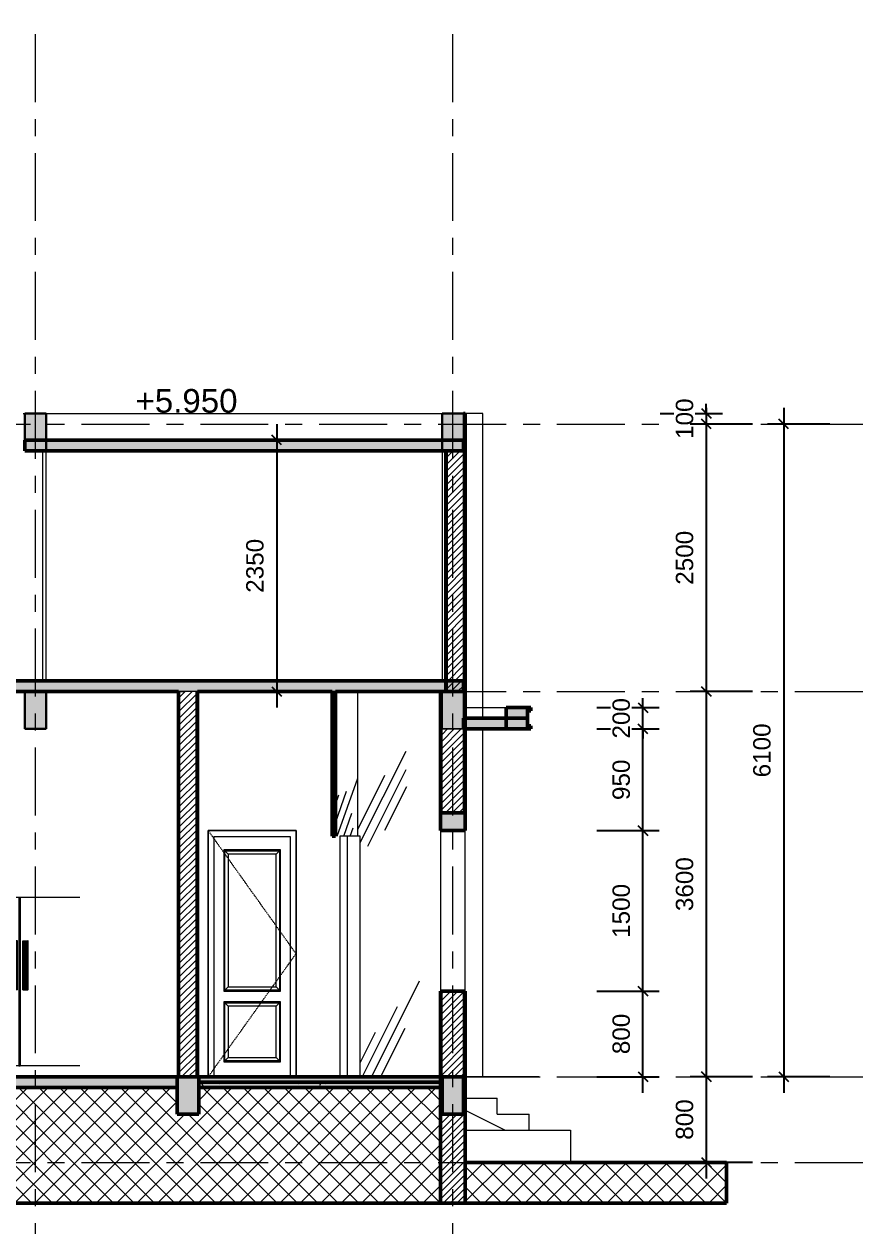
# Model space of a CAD drawing. Header units: millimetres. Extents: x 2164007 to 2324354, y -2513385 to -2308978.
# Drawn here: x 2267363 to 2275140, y -2502604 to -2491372 of the extents above; entities that cross this region are included whole.
import ezdxf

# ---------------------------------------------------------------- set-up
doc = ezdxf.new("R2010")
doc.units = ezdxf.units.MM
doc.linetypes.add('Dash 1_16_', pattern=[3.175, 1.5875, -1.5875])
doc.linetypes.add('Grid Line', pattern=[22.225, 12.7, -3.175, 3.175, -3.175])
for name, color, linetype, lineweight in [('A-ANNO-DIMS', 211, 'Continuous', 9), ('A-DETL-GENF', 8, 'Continuous', 9), ('A-DETL-WIDE', 214, 'Continuous', 50), ('A-DOOR', 8, 'Continuous', 13), ('A-FLOR', 8, 'Continuous', 13), ('A-FLOR-PATT', 8, 'Continuous', 13), ('A-GLAZ', 8, 'Continuous', 13), ('A-WALL', 113, 'Continuous', 20), ('A-WALL-PATT', 8, 'Continuous', 50), ('G-ANNO-DIMS', 111, 'Continuous', 9), ('G-IMPT', 8, 'Continuous', 9), ('Q-SPCQ', 91, 'Continuous', 9), ('S-BEAM', 8, 'Continuous', 9), ('S-COLS', 52, 'Continuous', 9), ('S-GRID', 8, 'Continuous', 9), ('S-STRS', 8, 'Continuous', 9)]:
    doc.layers.add(name, color=color, linetype=linetype, lineweight=lineweight)
doc.styles.add('Arial_1', font='arial.ttf', dxfattribs={"height": 162.282934})
doc.styles.add('Arial_3', font='arial.ttf', dxfattribs={"height": 177.035928})
doc.dimstyles.new('Dim_dai_ca_vu', dxfattribs={"dimscale": 304.8, "dimtxt": 165, "dimasz": 0.292969, "dimexe": 0.492126, "dimexo": 0.0625, "dimgap": 0.393701, "dimtad": 1, "dimdec": 0, "dimzin": 0, "dimdsep": 46, "dimtxsty": 'Arial_1', "dimblk1": 'OBLIQUE', "dimblk2": 'OBLIQUE', "dimsah": 1, "dimcen": 0.09, "dimdle": 0.492126, "dimadec": 0, "dimazin": 0, "dimtfac": 1, "dimtdec": 4, "dimtix": 1, "dimtmove": 0, "dimatfit": 3, "dimfxl": 0.984252, "dimfxlon": 1, "dimtvp": 1, "dimtfill": 1, "dimtolj": 1, "dimtzin": 0, "dimarcsym": 2})
pattern_1 = [(45, (2263822.95, -2498585), (-31.8198, 31.8198), [])]
pattern_2 = [(0, (2263822.95, -2498585), (365.76, 91.44), [30.175, -244.145, 30.175, -244.145, -1463.04]), (0, (2263822.95, -2498585), (365.76, 91.44), [-548.64, 30.175, -518.465, 30.175, -244.145, -640.08]), (0, (2263822.95, -2498585), (365.76, 91.44), [-1371.6, 30.175, -152.705, 30.175, -427.025]), (120, (2263960.11, -2498539.28), (-262.0694, 271.0375), [30.175, -244.145, 30.175, -1707.185]), (120, (2263960.11, -2498539.28), (-262.0694, 271.0375), [-304.495, -244.145, 30.175, -518.465, -914.4]), (120, (2263960.11, -2498539.28), (-262.0694, 271.0375), [-1097.28, 30.175, -244.145, 30.175, -609.905]), (120, (2263960.11, -2498539.28), (-262.0694, 271.0375), [-1401.775, -152.705, 30.175, -427.025]), (240, (2264005.83, -2498356.4), (-103.6906, -362.4775), [30.175, -244.145, 30.175, -1707.185]), (240, (2264005.83, -2498356.4), (-103.6906, -362.4775), [-304.495, -244.145, 30.175, -518.465, -914.4]), (240, (2264005.83, -2498356.4), (-103.6906, -362.4775), [-1097.28, 30.175, -244.145, 30.175, -609.905]), (240, (2264005.83, -2498356.4), (-103.6906, -362.4775), [-1401.775, -152.705, 30.175, -427.025])]

# ---------------------------------------------------------------- blocks, each defined once
blk = doc.blocks.new('Refrigerator06 - 11ZREF06_dwg-420222-MC B-B')
at = {"layer": 'G-IMPT'}
for p, q in [((7914, 1676), (7622, 1676)), ((7622, 1676), (7622, 102)), ((7914, 1676), (7914, 102)), ((7927, 1676), (7914, 1676)), ((7914, 1676), (7914, 102)), ((7927, 1676), (7927, 102)), ((7927, 1676), (7927, 102)), ((8486, 1676), (7927, 1676)), ((7851, 1270), (7856, 1270)), ((7851, 813), (7851, 1270)), ((7866, 1270), (7856, 1270)), ((7856, 813), (7856, 1270)), ((7879, 1270), (7866, 1270)), ((7866, 813), (7866, 1270)), ((7890, 1270), (7879, 1270)), ((7879, 813), (7879, 1270)), ((7902, 1270), (7890, 1270)), ((7890, 813), (7890, 1270)), ((7902, 813), (7902, 1270)), ((7953, 813), (7953, 1270)), ((7953, 1270), (7965, 1270)), ((7953, 813), (7953, 1270)), ((7965, 1270), (7976, 1270)), ((7965, 813), (7965, 1270)), ((7976, 1270), (7988, 1270)), ((7976, 813), (7976, 1270)), ((7988, 1270), (7998, 1270)), ((7988, 813), (7988, 1270)), ((8003, 1270), (7998, 1270)), ((7998, 813), (7998, 1270)), ((8003, 813), (8003, 1270)), ((8003, 813), (8003, 1270)), ((7851, 813), (7856, 813)), ((7866, 813), (7856, 813)), ((7879, 813), (7866, 813)), ((7890, 813), (7879, 813)), ((7902, 813), (7890, 813)), ((7953, 813), (7965, 813)), ((7965, 813), (7976, 813)), ((7976, 813), (7988, 813)), ((7988, 813), (7998, 813)), ((8003, 813), (7998, 813)), ((7914, 102), (7622, 102)), ((7622, 102), (7622, 0)), ((7622, 0), (7622, 102)), ((7914, 102), (7927, 102)), ((8486, 102), (7927, 102))]:
    blk.add_line(p, q, dxfattribs=at)
blk = doc.blocks.new('Refrigerator06 - Refrigerator06-420229-MC B-B')
blk.add_blockref('Refrigerator06 - 11ZREF06_dwg-420222-MC B-B', (0, 0))
blk = doc.blocks.new('Cua di  2 la 1400X2800 - D5-1132379-mc b-b')
at = {"layer": 'A-DOOR', "lineweight": 9}
for p, q in [((12776, 0), (12086, 0)), ((12086, 0), (12776, 0)), ((12696, 0), (12086, 0)), ((12086, 0), (12696, 0)), ((12776, 0), (12134, 0)), ((12696, 0), (12134, 0))]:
    blk.add_line(p, q, dxfattribs=at)
blk = doc.blocks.new('CUA WC 1 - DK-1067770-mc b-b')
at = {"layer": 'A-DOOR', "lineweight": 20}
for p, q in [((10914, 2250), (10914, 0)), ((10986, 2250), (10914, 2250)), ((10986, 0), (10986, 2250)), ((10914, 0), (10986, 0))]:
    blk.add_line(p, q, dxfattribs=at)
at = {"layer": 'A-DOOR', "lineweight": 9}
for p, q in [((11107, 2250), (10986, 2250)), ((11107, 0), (11107, 2250)), ((10986, 0), (11107, 0))]:
    blk.add_line(p, q, dxfattribs=at)
blk = doc.blocks.new('D820x2300 XINFA - DW-1066849-mc b-b')
at = {"layer": 'A-DOOR', "linetype": 'Dash 1_16_', "lineweight": 9}
for p, q in [((10506, 1150), (9686, 2300)), ((9686, 0), (10506, 1150))]:
    blk.add_line(p, q, dxfattribs=at)
at = {"layer": 'A-DOOR'}
for p, q in [((10506, 2300), (9686, 2300)), ((9686, 2300), (9686, 0)), ((10506, 0), (10506, 2300)), ((9741, 0), (9741, 2245)), ((9741, 2245), (10451, 2245)), ((10451, 2245), (10451, 0)), ((10361, 2120), (9831, 2120)), ((9831, 2120), (9831, 800)), ((9841, 810), (9841, 2110)), ((9841, 2110), (10351, 2110)), ((9871, 2080), (9841, 2110)), ((9871, 2080), (9871, 840)), ((10321, 2080), (9871, 2080)), ((10321, 2080), (10351, 2110)), ((10321, 840), (10321, 2080)), ((10351, 2110), (10351, 810)), ((10361, 800), (10361, 2120)), ((9831, 800), (10361, 800)), ((9871, 840), (9841, 810)), ((10351, 810), (9841, 810)), ((9871, 840), (10321, 840)), ((10351, 810), (10321, 840)), ((10361, 700), (9831, 700)), ((9831, 700), (9831, 140)), ((9841, 150), (9841, 690)), ((9841, 690), (10351, 690)), ((9871, 660), (9841, 690)), ((10321, 660), (10351, 690)), ((10351, 690), (10351, 150)), ((10361, 140), (10361, 700)), ((9871, 660), (9871, 180)), ((10321, 660), (9871, 660)), ((10321, 180), (10321, 660)), ((9831, 140), (10361, 140)), ((9871, 180), (9841, 150)), ((10351, 150), (9841, 150)), ((9871, 180), (10321, 180)), ((10351, 150), (10321, 180)), ((9686, 0), (9741, 0)), ((10506, 0), (10451, 0))]:
    blk.add_line(p, q, dxfattribs=at)
blk = doc.blocks.new('Floors 3 - Floors 3-1078498-mc b-b')
at = {"layer": 'A-FLOR-PATT', "lineweight": 13}
blk.add_hatch(color=256, dxfattribs=at).paths.add_polyline_path([(12471, 3250), (12671, 3250), (12671, 3450), (12471, 3450)], flags=0)
at = {"layer": 'A-FLOR'}
blk.add_line((12086, 3450), (12471, 3450), dxfattribs=at)
at = {"layer": 'A-FLOR', "lineweight": 50}
for p, q in [((12671, 3450), (12471, 3450)), ((12471, 3450), (12471, 3250)), ((12671, 3250), (12671, 3450)), ((12471, 3250), (12671, 3250))]:
    blk.add_line(p, q, dxfattribs=at)
blk = doc.blocks.new('cua so 1000x1200x60 - S1-1125980-mc b-b')
at = {"layer": 'A-GLAZ'}
for p, q in [((11856, 2300), (11856, 800)), ((12086, 800), (12086, 2300)), ((11856, 800), (12086, 800))]:
    blk.add_line(p, q, dxfattribs=at)
blk = doc.blocks.new('Floors 6 - Floors 3-1090177-mc b-b')
at = {"layer": 'A-FLOR-PATT', "lineweight": 13}
h = blk.add_hatch(color=256, dxfattribs=at)
h.paths.add_polyline_path([(12671, 3250), (12701, 3250), (12701, 3280), (12671, 3280)], flags=0)
h.paths.add_polyline_path([(12671, 3420), (12701, 3420), (12701, 3450), (12671, 3450)], flags=0)
at = {"layer": 'A-FLOR', "lineweight": 50}
for p, q in [((12701, 3450), (12671, 3450)), ((12671, 3450), (12671, 3420)), ((12671, 3420), (12701, 3420)), ((12701, 3420), (12701, 3450)), ((12701, 3280), (12671, 3280)), ((12671, 3280), (12671, 3250)), ((12701, 3250), (12701, 3280)), ((12671, 3250), (12701, 3250))]:
    blk.add_line(p, q, dxfattribs=at)
blk = doc.blocks.new('_Oblique')
at = {"color": 0, "linetype": 'ByBlock', "lineweight": -2}
blk.add_line((-0.5, -0.5), (0.5, 0.5), dxfattribs=at)
blk = doc.blocks.new('*D673')
at = {"layer": 'A-ANNO-DIMS', "color": 0, "lineweight": -2}
for p, q in [((2273149, -2501360), (2273149, -2500260)), ((2272718, -2500410), (2273299, -2500410)), ((2272718, -2501210), (2273299, -2501210))]:
    blk.add_line(p, q, dxfattribs=at)
at = {"layer": 'Defpoints', "color": 0}
for p in [(2272699, -2500410), (2273149, -2500410), (2272699, -2501210)]:
    blk.add_point(p, dxfattribs=at)
at = {"layer": 'A-ANNO-DIMS', "color": 0, "lineweight": -2, "xscale": 89.296875, "yscale": 89.296875, "zscale": 89.296875}
for p, rotation in [((2273149, -2500410), 90), ((2273149, -2501210), 270)]:
    blk.add_blockref('_Oblique', p, dxfattribs=dict(at, rotation=rotation))
at = {"layer": 'A-ANNO-DIMS', "color": 0, "insert": (2272946, -2500810), "char_height": 162.3, "attachment_point": 5, "rotation": 90, "style": 'Arial_1', "bg_fill": 3, "box_fill_scale": 1.1, "bg_fill_color": 256, "bg_fill_true_color": 13158600, "bg_fill_transparency": 13405516}
blk.add_mtext('\\A1;800', dxfattribs=at)
blk = doc.blocks.new('*D674')
at = {"layer": 'A-ANNO-DIMS', "color": 0, "lineweight": -2}
for p, q in [((2273149, -2500560), (2273149, -2498760)), ((2272718, -2498910), (2273299, -2498910)), ((2272718, -2500410), (2273299, -2500410))]:
    blk.add_line(p, q, dxfattribs=at)
at = {"layer": 'Defpoints', "color": 0}
for p in [(2272699, -2498910), (2273149, -2498910), (2272699, -2500410)]:
    blk.add_point(p, dxfattribs=at)
at = {"layer": 'A-ANNO-DIMS', "color": 0, "lineweight": -2, "xscale": 89.296875, "yscale": 89.296875, "zscale": 89.296875}
for p, rotation in [((2273149, -2498910), 90), ((2273149, -2500410), 270)]:
    blk.add_blockref('_Oblique', p, dxfattribs=dict(at, rotation=rotation))
at = {"layer": 'A-ANNO-DIMS', "color": 0, "insert": (2272946, -2499660), "char_height": 162.3, "attachment_point": 5, "rotation": 90, "style": 'Arial_1', "bg_fill": 3, "box_fill_scale": 1.1, "bg_fill_color": 256, "bg_fill_true_color": 13158600, "bg_fill_transparency": 13405516}
blk.add_mtext('\\A1;1500', dxfattribs=at)
blk = doc.blocks.new('*D675')
at = {"layer": 'A-ANNO-DIMS', "color": 0, "lineweight": -2}
for p, q in [((2273149, -2499060), (2273149, -2497810)), ((2272718, -2497960), (2273299, -2497960)), ((2272718, -2498910), (2273299, -2498910))]:
    blk.add_line(p, q, dxfattribs=at)
at = {"layer": 'Defpoints', "color": 0}
for p in [(2272699, -2497960), (2273149, -2497960), (2272699, -2498910)]:
    blk.add_point(p, dxfattribs=at)
at = {"layer": 'A-ANNO-DIMS', "color": 0, "lineweight": -2, "xscale": 89.296875, "yscale": 89.296875, "zscale": 89.296875}
for p, rotation in [((2273149, -2497960), 90), ((2273149, -2498910), 270)]:
    blk.add_blockref('_Oblique', p, dxfattribs=dict(at, rotation=rotation))
at = {"layer": 'A-ANNO-DIMS', "color": 0, "insert": (2272946, -2498435), "char_height": 162.3, "attachment_point": 5, "rotation": 90, "style": 'Arial_1', "bg_fill": 3, "box_fill_scale": 1.1, "bg_fill_color": 256, "bg_fill_true_color": 13158600, "bg_fill_transparency": 11232000}
blk.add_mtext('\\A1;950', dxfattribs=at)
blk = doc.blocks.new('*D676')
at = {"layer": 'A-ANNO-DIMS', "color": 0, "lineweight": -2}
for p, q in [((2273149, -2497760), (2273149, -2497671)), ((2272718, -2497760), (2273299, -2497760)), ((2273149, -2497960), (2273149, -2497760)), ((2272718, -2497960), (2273299, -2497960)), ((2273149, -2497960), (2273149, -2498049))]:
    blk.add_line(p, q, dxfattribs=at)
at = {"layer": 'Defpoints', "color": 0}
for p in [(2272699, -2497760), (2273149, -2497760), (2272699, -2497960)]:
    blk.add_point(p, dxfattribs=at)
at = {"layer": 'A-ANNO-DIMS', "color": 0, "lineweight": -2, "xscale": 89.296875, "yscale": 89.296875, "zscale": 89.296875}
for p, rotation in [((2273149, -2497760), 270), ((2273149, -2497960), 90)]:
    blk.add_blockref('_Oblique', p, dxfattribs=dict(at, rotation=rotation))
at = {"layer": 'A-ANNO-DIMS', "color": 0, "insert": (2272946, -2497860), "char_height": 162.3, "attachment_point": 5, "rotation": 90, "style": 'Arial_1', "bg_fill": 3, "box_fill_scale": 1.1, "bg_fill_color": 256, "bg_fill_true_color": 13158600, "bg_fill_transparency": 13405516}
blk.add_mtext('\\A1;200', dxfattribs=at)
blk = doc.blocks.new('*D677')
at = {"layer": 'A-ANNO-DIMS', "color": 0, "lineweight": -2}
for p, q in [((2273741, -2495010), (2273741, -2494921)), ((2273310, -2495010), (2273891, -2495010)), ((2273741, -2495010), (2273741, -2495110)), ((2274172, -2495110), (2273591, -2495110)), ((2273741, -2495110), (2273741, -2495199))]:
    blk.add_line(p, q, dxfattribs=at)
at = {"layer": 'Defpoints', "color": 0}
for p in [(2273291, -2495010), (2273741, -2495110), (2274191, -2495110)]:
    blk.add_point(p, dxfattribs=at)
at = {"layer": 'A-ANNO-DIMS', "color": 0, "lineweight": -2, "xscale": 89.296875, "yscale": 89.296875, "zscale": 89.296875}
for p, rotation in [((2273741, -2495010), 270), ((2273741, -2495110), 90)]:
    blk.add_blockref('_Oblique', p, dxfattribs=dict(at, rotation=rotation))
at = {"layer": 'A-ANNO-DIMS', "color": 0, "insert": (2273538, -2495060), "char_height": 162.3, "attachment_point": 5, "rotation": 90, "style": 'Arial_1', "bg_fill": 3, "box_fill_scale": 1.1, "bg_fill_color": 256, "bg_fill_true_color": 13158600, "bg_fill_transparency": 13406548}
blk.add_mtext('\\A1;100', dxfattribs=at)
blk = doc.blocks.new('*D678')
at = {"layer": 'A-ANNO-DIMS', "color": 0, "lineweight": -2}
for p, q in [((2273741, -2494960), (2273741, -2497760)), ((2274172, -2495110), (2273591, -2495110)), ((2274172, -2497610), (2273591, -2497610))]:
    blk.add_line(p, q, dxfattribs=at)
at = {"layer": 'Defpoints', "color": 0}
for p in [(2274191, -2495110), (2273741, -2497610), (2274191, -2497610)]:
    blk.add_point(p, dxfattribs=at)
at = {"layer": 'A-ANNO-DIMS', "color": 0, "lineweight": -2, "xscale": 89.296875, "yscale": 89.296875, "zscale": 89.296875}
for p, rotation in [((2273741, -2495110), 90), ((2273741, -2497610), 270)]:
    blk.add_blockref('_Oblique', p, dxfattribs=dict(at, rotation=rotation))
at = {"layer": 'A-ANNO-DIMS', "color": 0, "insert": (2273538, -2496360), "char_height": 162.3, "attachment_point": 5, "rotation": 90, "style": 'Arial_1', "bg_fill": 3, "box_fill_scale": 1.1, "bg_fill_color": 256, "bg_fill_true_color": 13158600, "bg_fill_transparency": 13408096}
blk.add_mtext('\\A1;2500', dxfattribs=at)
blk = doc.blocks.new('*D679')
at = {"layer": 'A-ANNO-DIMS', "color": 0, "lineweight": -2}
for p, q in [((2273741, -2497460), (2273741, -2501360)), ((2274172, -2497610), (2273591, -2497610)), ((2274172, -2501210), (2273591, -2501210))]:
    blk.add_line(p, q, dxfattribs=at)
at = {"layer": 'Defpoints', "color": 0}
for p in [(2274191, -2497610), (2273741, -2501210), (2274191, -2501210)]:
    blk.add_point(p, dxfattribs=at)
at = {"layer": 'A-ANNO-DIMS', "color": 0, "lineweight": -2, "xscale": 89.296875, "yscale": 89.296875, "zscale": 89.296875}
for p, rotation in [((2273741, -2497610), 90), ((2273741, -2501210), 270)]:
    blk.add_blockref('_Oblique', p, dxfattribs=dict(at, rotation=rotation))
at = {"layer": 'A-ANNO-DIMS', "color": 0, "insert": (2273538, -2499410), "char_height": 162.3, "attachment_point": 5, "rotation": 90, "style": 'Arial_1', "bg_fill": 3, "box_fill_scale": 1.1, "bg_fill_color": 256, "bg_fill_true_color": 13158600, "bg_fill_transparency": 11398176}
blk.add_mtext('\\A1;3600', dxfattribs=at)
blk = doc.blocks.new('*D680')
at = {"layer": 'A-ANNO-DIMS', "color": 0, "lineweight": -2}
for p, q in [((2273741, -2501060), (2273741, -2502160)), ((2274172, -2501210), (2273591, -2501210)), ((2274172, -2502010), (2273591, -2502010))]:
    blk.add_line(p, q, dxfattribs=at)
at = {"layer": 'Defpoints', "color": 0}
for p in [(2274191, -2501210), (2273741, -2502010), (2274191, -2502010)]:
    blk.add_point(p, dxfattribs=at)
at = {"layer": 'A-ANNO-DIMS', "color": 0, "lineweight": -2, "xscale": 89.296875, "yscale": 89.296875, "zscale": 89.296875}
for p, rotation in [((2273741, -2501210), 90), ((2273741, -2502010), 270)]:
    blk.add_blockref('_Oblique', p, dxfattribs=dict(at, rotation=rotation))
at = {"layer": 'A-ANNO-DIMS', "color": 0, "insert": (2273538, -2501610), "char_height": 162.3, "attachment_point": 5, "rotation": 90, "style": 'Arial_1', "bg_fill": 3, "box_fill_scale": 1.1, "bg_fill_color": 256, "bg_fill_true_color": 13158600, "bg_fill_transparency": 13405516}
blk.add_mtext('\\A1;800', dxfattribs=at)
blk = doc.blocks.new('*D681')
at = {"layer": 'A-ANNO-DIMS', "color": 0, "lineweight": -2}
for p, q in [((2274464, -2494960), (2274464, -2501360)), ((2274894, -2495110), (2274314, -2495110)), ((2274894, -2501210), (2274314, -2501210))]:
    blk.add_line(p, q, dxfattribs=at)
at = {"layer": 'Defpoints', "color": 0}
for p in [(2274914, -2495110), (2274464, -2501210), (2274914, -2501210)]:
    blk.add_point(p, dxfattribs=at)
at = {"layer": 'A-ANNO-DIMS', "color": 0, "lineweight": -2, "xscale": 89.296875, "yscale": 89.296875, "zscale": 89.296875}
for p, rotation in [((2274464, -2495110), 90), ((2274464, -2501210), 270)]:
    blk.add_blockref('_Oblique', p, dxfattribs=dict(at, rotation=rotation))
at = {"layer": 'A-ANNO-DIMS', "color": 0, "insert": (2274261, -2498160), "char_height": 162.3, "attachment_point": 5, "rotation": 90, "style": 'Arial_1', "bg_fill": 3, "box_fill_scale": 1.1, "bg_fill_color": 256, "bg_fill_true_color": 13158600, "bg_fill_transparency": 13411192}
blk.add_mtext('\\A1;6100', dxfattribs=at)
blk = doc.blocks.new('*D682')
at = {"layer": 'A-ANNO-DIMS', "color": 0, "lineweight": -2}
for p, q in [((2269725, -2495110), (2269725, -2497760)), ((2270156, -2495260), (2269575, -2495260)), ((2270156, -2497610), (2269575, -2497610))]:
    blk.add_line(p, q, dxfattribs=at)
at = {"layer": 'Defpoints', "color": 0}
for p in [(2270175, -2495260), (2269725, -2497610), (2270175, -2497610)]:
    blk.add_point(p, dxfattribs=at)
at = {"layer": 'A-ANNO-DIMS', "color": 0, "lineweight": -2, "xscale": 89.296875, "yscale": 89.296875, "zscale": 89.296875}
for p, rotation in [((2269725, -2495260), 90), ((2269725, -2497610), 270)]:
    blk.add_blockref('_Oblique', p, dxfattribs=dict(at, rotation=rotation))
at = {"layer": 'A-ANNO-DIMS', "color": 0, "insert": (2269522, -2496435), "char_height": 162.3, "attachment_point": 5, "rotation": 90, "style": 'Arial_1', "bg_fill": 3, "box_fill_scale": 1.1, "bg_fill_color": 256, "bg_fill_true_color": 13158600, "bg_fill_transparency": 10246584}
blk.add_mtext('\\A1;2350', dxfattribs=at)

msp = doc.modelspace()

# ---------------------------------------------------------------- hatches: boundary and pattern name
at = {"layer": 'A-DETL-GENF'}
for points in [[(2271485.7, -2498910), (2271485.7, -2498743.3), (2271255.7, -2498743.3), (2271255.7, -2498910)], [(2268995.7, -2501560), (2268995.7, -2501210), (2268795.7, -2501210), (2268795.7, -2501560)], [(2271470.7, -2501560), (2271470.7, -2501210), (2271270.7, -2501210), (2271270.7, -2501560)]]:
    msp.add_hatch(color=7, dxfattribs=at).paths.add_polyline_path(points, flags=0)
h = msp.add_hatch(dxfattribs=at)
h.set_pattern_fill('FP_16', style=0, pattern_type=2)
h.set_pattern_definition([(45, (2263822.95, -2498585), (-95.4594, 95.4594), []), (135, (2263822.95, -2498585), (-95.4594, -95.4594), [])])
h.paths.add_polyline_path([(2273930.7, -2502390), (2273930.7, -2502010), (2271485.7, -2502010), (2271485.7, -2502390), (2272060.9, -2502390)], flags=0)
h.paths.add_polyline_path([(2252470.7, -2502390), (2262355.7, -2502390), (2262355.7, -2502010), (2252470.7, -2502010)], flags=0)
h.paths.add_polyline_path([(2271255.7, -2502390), (2271255.7, -2501310), (2268995.7, -2501310), (2268995.7, -2501560), (2268795.7, -2501560), (2268795.7, -2501310), (2262585.7, -2501310), (2262585.7, -2502390), (2266622.1, -2502390)], flags=0)
h = msp.add_hatch(dxfattribs=at)
h.set_pattern_fill('FP_1', style=0, pattern_type=2)
h.set_pattern_definition(pattern_1)
h.paths.add_polyline_path([(2271255.7, -2502390), (2271485.7, -2502390), (2271485.7, -2501310), (2271470.7, -2501310), (2271470.7, -2501560), (2271270.7, -2501560), (2271270.7, -2501310), (2271255.7, -2501310), (2271255.7, -2501463.9)], flags=0)
at = {"layer": 'A-FLOR-PATT', "lineweight": 13}
for points in [[(2269341.5, -2495360), (2271470.7, -2495360), (2271470.7, -2495260), (2267370.7, -2495260), (2267370.7, -2495360)], [(2271470.7, -2497610), (2271470.7, -2497510), (2262370.7, -2497510), (2262370.7, -2497610), (2271381, -2497610)], [(2272060.9, -2497960), (2272070.7, -2497960), (2272070.7, -2497860), (2271470.7, -2497860), (2271470.7, -2497960)]]:
    msp.add_hatch(color=256, dxfattribs=at).paths.add_polyline_path(points, flags=0)
at = {"layer": 'A-FLOR-PATT', "lineweight": 9}
h = msp.add_hatch(dxfattribs=at)
h.set_pattern_fill('FP_15', color=256, style=0, pattern_type=2)
h.set_pattern_definition(pattern_2)
h.paths.add_polyline_path([(2266622.1, -2501310), (2268795.7, -2501310), (2268795.7, -2501210), (2262570.7, -2501210), (2262570.7, -2501310), (2265942.2, -2501310)], flags=0)
h.paths.add_polyline_path([(2271270.7, -2501310), (2271270.7, -2501210), (2268995.7, -2501210), (2268995.7, -2501310), (2271255.7, -2501310)], flags=0)
h = msp.add_hatch(dxfattribs=at)
h.set_pattern_fill('FP_15', color=256, style=0, pattern_type=2)
h.set_pattern_definition(pattern_2)
h.paths.add_polyline_path([(2268995.7, -2501310), (2271255.7, -2501310), (2271255.7, -2501260), (2268995.7, -2501260)], flags=0)
at = {"layer": 'A-WALL-PATT', "lineweight": 9}
h = msp.add_hatch(dxfattribs=at)
h.set_pattern_fill('FP_1', color=256, style=0, pattern_type=2)
h.set_pattern_definition(pattern_1)
h.paths.add_polyline_path([(2271470.7, -2497610), (2271470.7, -2495360), (2271320.7, -2495360), (2271320.7, -2497610), (2271381, -2497610)], flags=0)
h = msp.add_hatch(dxfattribs=at)
h.set_pattern_fill('FP_1', color=256, style=0, pattern_type=2)
h.set_pattern_definition(pattern_1)
h.paths.add_polyline_path([(2268820.7, -2501210), (2268970.7, -2501210), (2268970.7, -2497610), (2268820.7, -2497610), (2268820.7, -2499762.1)], flags=0)
h = msp.add_hatch(dxfattribs=at)
h.set_pattern_fill('FP_5', color=256, style=0, pattern_type=2)
h.set_pattern_definition([(70.53, (2267209.7, -2498470.7), (-650.6, 2760.3), [1084.35, -650.6, 1084.35, -2030.04]), (70.53, (2267209.7, -2498470.7), (-650.6, 2760.3), [-2819.3, -650.6, 433.74, -945.7]), (70.53, (2267169.3, -2498413.5), (-650.6, 2760.3), [867.48, -1084.35, 650.6, -2246.9]), (70.53, (2267169.3, -2498413.5), (-650.6, 2760.3), [-2602.43, -650.6, 759.04, -837.26]), (70.53, (2267169.3, -2498242.1), (-650.6, 2760.3), [650.6, -1301.2, 433.74, -2463.8]), (70.53, (2267169.3, -2498242.1), (-650.6, 2760.3), [-2385.56, -650.6, 975.9, -837.26]), (70.53, (2267290.6, -2498413.5), (-650.6, 2760.3), [650.6, -1301.2, 542.17, -2355.34]), (70.53, (2267411.8, -2498242.1), (-650.6, 2760.3), [325.3, -1626.5, 216.87, -2680.65]), (70.53, (2267209.7, -2497956.4), (-650.6, 2760.3), [216.87, -1626.5, 216.87, -2789.1]), (70.53, (2267209.7, -2497956.4), (-650.6, 2760.3), [-2060.26, -867.48, 542.17, -1379.43]), (70.53, (2267937.1, -2498127.8), (-650.6, 2760.3), [1084.35, -1626.5, 1301.2, -858.95]), (70.53, (2267937.1, -2498299.2), (-650.6, 2760.3), [1518.1, -1084.35, 1626.5, -642.1]), (70.53, (2268018, -2498242.1), (-650.6, 2760.3), [1734.95, -867.5, 1301.2, -945.7]), (70.53, (2268139.2, -2498070.6), (-650.6, 2760.3), [1084.35, -1518.1, 867.5, -1379.43]), (70.53, (2268018, -2497727.8), (-650.6, 2760.3), [542.17, -2168.7, 650.6, -1487.87]), (70.53, (2268260.4, -2497899.2), (-650.6, 2760.3), [433.74, -2168.7, 433.74, -1813.17])])
h.paths.add_polyline_path([(2270345.4, -2498960), (2270481.9, -2498960), (2270481.9, -2497610), (2270273.2, -2497610), (2270273.2, -2498960)], flags=0)
h = msp.add_hatch(dxfattribs=at)
h.set_pattern_fill('FP_2', color=256, style=0, pattern_type=2)
h.set_pattern_definition([(63.435, (2264051.5, -2498470.7), (-920.1, 2760.3), [1143, -685.8, 1143, -685.8, -1454.05]), (63.435, (2264051.5, -2498470.7), (-920.1, 2760.3), [-3657.6, 457.2, -996.85]), (63.435, (2263994.4, -2498413.5), (-920.1, 2760.3), [914.4, -1143, 685.8, -685.8, -1682.65]), (63.435, (2263994.4, -2498413.5), (-920.1, 2760.3), [-3429, 800.1, -882.55]), (63.435, (2263994.4, -2498242), (-920.1, 2760.3), [685.8, -1371.6, 457.2, -685.8, -1911.25]), (63.435, (2263994.4, -2498242), (-920.1, 2760.3), [-3200.4, 1028.7, -882.55]), (63.435, (2264165.8, -2498413.5), (-920.1, 2760.3), [685.8, -1371.6, 571.5, -2482.75]), (63.435, (2264337.3, -2498242), (-920.1, 2760.3), [342.9, -1714.5, 228.6, -2825.65]), (63.435, (2264051.5, -2497956.4), (-920.1, 2760.3), [228.6, -1714.5, 228.6, -914.4, -2025.55]), (63.435, (2264051.5, -2497956.4), (-920.1, 2760.3), [-3086.1, 571.5, -1454.05]), (63.435, (2265080.2, -2498127.8), (-920.1, 2760.3), [1143, -1714.5, 1371.6, -905.4]), (63.435, (2265080.2, -2498299.2), (-920.1, 2760.3), [1600.2, -1143, 1714.5, -676.8]), (63.435, (2265194.5, -2498242), (-920.1, 2760.3), [1828.8, -914.4, 1371.6, -996.85]), (63.435, (2265366, -2498070.6), (-920.1, 2760.3), [1143, -1600.2, 914.4, -1454.05]), (63.435, (2265194.5, -2497727.8), (-920.1, 2760.3), [571.5, -2286, 685.8, -1568.35]), (63.435, (2265537.4, -2497899.2), (-920.1, 2760.3), [457.2, -2286, 457.2, -1911.25])])
h.paths.add_polyline_path([(2271255.7, -2501200), (2271255.7, -2497610), (2270481.9, -2497610), (2270481.9, -2498960), (2270506.6, -2498960), (2270506.6, -2501200), (2270701.2, -2501200)], flags=0)
h = msp.add_hatch(dxfattribs=at)
h.set_pattern_fill('FP_1', color=256, style=0, pattern_type=2)
h.set_pattern_definition(pattern_1)
h.paths.add_polyline_path([(2271470.7, -2501210), (2271470.7, -2500410), (2271270.7, -2500410), (2271270.7, -2501210)], flags=0)
h.paths.add_polyline_path([(2271470.7, -2498743.3), (2271470.7, -2497960), (2271270.7, -2497960), (2271270.7, -2498743.3), (2271305.7, -2498743.3)], flags=0)
h = msp.add_hatch(dxfattribs=at)
h.set_pattern_fill('FP_13', color=256, style=0, pattern_type=2)
h.set_pattern_definition([(45, (2263822.95, -2498585), (-190.794, 190.794), [])])
h.paths.add_polyline_path([(2271485.7, -2501310), (2271485.7, -2501210), (2271470.7, -2501210), (2271470.7, -2501310)], flags=0)
at = {"layer": 'S-BEAM'}
for points in [[(2267370.7, -2495360), (2267570.7, -2495360), (2267570.7, -2495010), (2267370.7, -2495010)], [(2271305.7, -2495360), (2271470.7, -2495360), (2271470.7, -2495010), (2271270.7, -2495010), (2271270.7, -2495360)], [(2267370.7, -2497960), (2267570.7, -2497960), (2267570.7, -2497610), (2267370.7, -2497610), (2267370.7, -2497634.9)], [(2271270.7, -2497960), (2271470.7, -2497960), (2271470.7, -2497610), (2271270.7, -2497610), (2271270.7, -2497634.9)]]:
    msp.add_hatch(color=256, dxfattribs=at).paths.add_polyline_path(points, flags=0)

# ---------------------------------------------------------------- linework, layer by layer
at = {"layer": 'A-DETL-WIDE'}
for p, q in [((2271485.7, -2498743.3), (2271255.7, -2498743.3)), ((2271255.7, -2498743.3), (2271255.7, -2498910)), ((2271485.7, -2498910), (2271485.7, -2498743.3)), ((2271255.7, -2498910), (2271485.7, -2498910)), ((2268795.7, -2501210), (2268795.7, -2501560)), ((2268995.7, -2501210), (2268795.7, -2501210)), ((2268995.7, -2501560), (2268995.7, -2501210)), ((2271270.7, -2501210), (2271270.7, -2501560)), ((2271470.7, -2501210), (2271270.7, -2501210)), ((2271470.7, -2501560), (2271470.7, -2501210)), ((2268795.7, -2501310), (2262585.7, -2501310)), ((2271255.7, -2501310), (2268995.7, -2501310)), ((2271255.7, -2501310), (2271255.7, -2502390)), ((2271270.7, -2501310), (2271255.7, -2501310)), ((2271485.7, -2501310), (2271470.7, -2501310)), ((2271485.7, -2502390), (2271485.7, -2501310)), ((2268795.7, -2501560), (2268995.7, -2501560)), ((2271270.7, -2501560), (2271470.7, -2501560)), ((2273930.7, -2502010), (2271485.7, -2502010)), ((2273930.7, -2502390), (2273930.7, -2502010)), ((2262585.7, -2502390), (2271255.7, -2502390)), ((2271255.7, -2502390), (2271485.7, -2502390)), ((2271485.7, -2502390), (2273930.7, -2502390))]:
    msp.add_line(p, q, dxfattribs=at)
at = {"layer": 'A-FLOR', "lineweight": 50}
for p, q in [((2271470.7, -2495260), (2267370.7, -2495260)), ((2267370.7, -2495260), (2267370.7, -2495360)), ((2271470.7, -2495360), (2271470.7, -2495260)), ((2267370.7, -2495360), (2271470.7, -2495360)), ((2271470.7, -2497510), (2262370.7, -2497510)), ((2271470.7, -2497610), (2271470.7, -2497510)), ((2262370.7, -2497610), (2268805.7, -2497610)), ((2268985.7, -2497610), (2270244.9, -2497610)), ((2270273.2, -2497610), (2271470.7, -2497610)), ((2272070.7, -2497860), (2271470.7, -2497860)), ((2271470.7, -2497860), (2271470.7, -2497960)), ((2271470.7, -2497960), (2272070.7, -2497960)), ((2272070.7, -2497960), (2272070.7, -2497860)), ((2268795.7, -2501210), (2262570.7, -2501210)), ((2271270.7, -2501210), (2268995.7, -2501210)), ((2271255.7, -2501260), (2268995.7, -2501260)), ((2271255.7, -2501310), (2271255.7, -2501260))]:
    msp.add_line(p, q, dxfattribs=at)
at = {"layer": 'A-FLOR'}
for p, q in [((2271485.7, -2501710), (2271862.1, -2501710)), ((2272085.7, -2501710), (2272470.7, -2501710)), ((2272470.7, -2501710), (2272470.7, -2502010))]:
    msp.add_line(p, q, dxfattribs=at)
at = {"layer": 'A-WALL'}
for p, q in [((2267355.7, -2495010), (2267370.7, -2495010)), ((2271470.7, -2495010), (2271470.7, -2495260)), ((2271650.7, -2495010), (2271485.7, -2495010)), ((2271650.7, -2497860), (2271650.7, -2495010)), ((2267535.7, -2495360), (2267535.7, -2497510)), ((2270481.9, -2498960), (2270481.9, -2497610)), ((2271270.7, -2497960), (2271270.7, -2497610)), ((2271470.7, -2497610), (2271470.7, -2497960)), ((2271470.7, -2497960), (2271270.7, -2497960)), ((2271650.7, -2501210), (2271650.7, -2497960)), ((2269085.7, -2501210), (2269085.7, -2498910)), ((2269085.7, -2498910), (2269905.7, -2498910)), ((2269905.7, -2498910), (2269905.7, -2501210)), ((2270506.6, -2501200), (2271255.7, -2501200)), ((2271485.7, -2501210), (2271650.7, -2501210))]:
    msp.add_line(p, q, dxfattribs=at)
at = {"layer": 'A-WALL', "lineweight": 50}
for p, q in [((2271485.7, -2495010), (2271470.7, -2495010)), ((2271485.7, -2498743.3), (2271485.7, -2495010)), ((2271305.7, -2495360), (2271305.7, -2497610)), ((2268805.7, -2497610), (2268805.7, -2501210)), ((2268985.7, -2501210), (2268985.7, -2497610)), ((2270244.9, -2497610), (2270244.9, -2498960)), ((2270273.2, -2498960), (2270273.2, -2497610)), ((2271255.7, -2497610), (2271255.7, -2498743.3)), ((2271470.7, -2497610), (2271485.7, -2497610)), ((2270244.9, -2498960), (2270273.2, -2498960)), ((2271255.7, -2500410), (2271255.7, -2501260)), ((2271485.7, -2500410), (2271255.7, -2500410)), ((2271485.7, -2501310), (2271485.7, -2500410)), ((2271470.7, -2501210), (2271485.7, -2501210))]:
    msp.add_line(p, q, dxfattribs=at)
at = {"layer": 'A-WALL', "lineweight": 13}
for p, q in [((2271320.7, -2497610), (2271320.7, -2495360)), ((2271470.7, -2497510), (2271470.7, -2495360)), ((2268985.7, -2497610), (2268805.7, -2497610)), ((2268820.7, -2501210), (2268820.7, -2497610)), ((2268970.7, -2501210), (2268970.7, -2497610)), ((2270273.2, -2497610), (2270244.9, -2497610)), ((2271270.7, -2498743.3), (2271270.7, -2497960)), ((2271470.7, -2498743.3), (2271470.7, -2497960)), ((2271270.7, -2501210), (2271270.7, -2500410)), ((2271470.7, -2501210), (2271470.7, -2500410))]:
    msp.add_line(p, q, dxfattribs=at)
at = {"layer": 'S-BEAM', "lineweight": 30}
for p, q in [((2267570.7, -2495010), (2267370.7, -2495010)), ((2267370.7, -2495010), (2267370.7, -2495360)), ((2267570.7, -2495360), (2267570.7, -2495010)), ((2271470.7, -2495010), (2271270.7, -2495010)), ((2271270.7, -2495010), (2271270.7, -2495360)), ((2267370.7, -2495360), (2267570.7, -2495360)), ((2271270.7, -2495360), (2271305.7, -2495360)), ((2267570.7, -2497610), (2267370.7, -2497610)), ((2267370.7, -2497610), (2267370.7, -2497960)), ((2267570.7, -2497960), (2267570.7, -2497610)), ((2271470.7, -2497610), (2271270.7, -2497610)), ((2267370.7, -2497960), (2267570.7, -2497960))]:
    msp.add_line(p, q, dxfattribs=at)
at = {"layer": 'S-BEAM'}
for p, q in [((2267570.7, -2495010), (2271270.7, -2495010)), ((2271470.7, -2495360), (2271470.7, -2495010)), ((2271305.7, -2495360), (2271320.7, -2495360)), ((2271320.7, -2495360), (2271470.7, -2495360)), ((2271270.7, -2497610), (2271270.7, -2497960)), ((2271470.7, -2497960), (2271470.7, -2497610)), ((2271270.7, -2497960), (2271470.7, -2497960))]:
    msp.add_line(p, q, dxfattribs=at)
at = {"layer": 'S-COLS'}
for p, q in [((2267570.7, -2497510), (2267570.7, -2495360)), ((2271270.7, -2495360), (2271270.7, -2497510))]:
    msp.add_line(p, q, dxfattribs=at)
at = {"layer": 'S-GRID', "linetype": 'Grid Line', "ltscale": 50}
for p, q in [((2267470.7, -2504324.8), (2267470.7, -2491371.6)), ((2271370.7, -2504324.8), (2271370.7, -2491371.6)), ((2250120, -2495110), (2279003.1, -2495110)), ((2250120, -2497610), (2279003.1, -2497610)), ((2250120, -2501210), (2279003.1, -2501210)), ((2250120, -2502010), (2279003.1, -2502010))]:
    msp.add_line(p, q, dxfattribs=at)
at = {"layer": 'S-STRS'}
for p, q in [((2271485.7, -2501410), (2271785.7, -2501410)), ((2271785.7, -2501560), (2271785.7, -2501410)), ((2271485.7, -2501521.8), (2271785.7, -2501671.8)), ((2271785.7, -2501560), (2272085.7, -2501560)), ((2272085.7, -2501710), (2272085.7, -2501560)), ((2271785.7, -2501671.8), (2271862.1, -2501710)), ((2271862.1, -2501710), (2272085.7, -2501710))]:
    msp.add_line(p, q, dxfattribs=at)

# ---------------------------------------------------------------- block references
at = {"layer": 'A-DOOR'}
for name in ['D820x2300 XINFA - DW-1066849-mc b-b', 'CUA WC 1 - DK-1067770-mc b-b', 'Cua di  2 la 1400X2800 - D5-1132379-mc b-b']:
    msp.add_blockref(name, (2259399.7, -2501210), dxfattribs=at)
at = {"layer": 'A-FLOR'}
for name in ['Floors 6 - Floors 3-1090177-mc b-b', 'Floors 3 - Floors 3-1078498-mc b-b']:
    msp.add_blockref(name, (2259399.7, -2501210), dxfattribs=at)
at = {"layer": 'A-GLAZ'}
msp.add_blockref('cua so 1000x1200x60 - S1-1125980-mc b-b', (2259399.7, -2501210), dxfattribs=at)
at = {"layer": 'Q-SPCQ'}
msp.add_blockref('Refrigerator06 - Refrigerator06-420229-MC B-B', (2259399.7, -2501210), dxfattribs=at)

# ---------------------------------------------------------------- texts
at = {"layer": 'G-ANNO-DIMS', "insert": (2268405, -2494782.6), "char_height": 221.29, "width": 1136.7, "attachment_point": 1, "line_spacing_factor": 0.938532, "style": 'Arial_3'}
msp.add_mtext('+5.950', dxfattribs=at)

# ---------------------------------------------------------------- next in the draw order: dimensions: what is measured, and where the dimension line sits
at = {"layer": 'A-ANNO-DIMS'}
for base, p1, p2, override, picture, middle in [((2273741.2, -2495110), (2273291.2, -2495010), (2274191.2, -2495110), {"dimpost": '<>', "dimfxl": 905.538514}, '*D677', (2273538.4, -2495060)), ((2269724.6, -2497610), (2270174.6, -2495260), (2270174.6, -2497610), {"dimpost": '<>', "dimfxl": 2350}, '*D682', (2269521.6, -2496435)), ((2273148.5, -2500410), (2272698.5, -2501210), (2272698.5, -2500410), {"dimpost": '<>', "dimfxl": 800}, '*D673', (2272945.7, -2500810))]:
    dim = msp.add_linear_dim(base=base, p1=p1, p2=p2, angle=90, dimstyle='Dim_dai_ca_vu', override=override, dxfattribs=at)
    dim.commit()
    dim.dimension.update_dxf_attribs({"geometry": picture, "text_midpoint": middle})

# ---------------------------------------------------------------- next in the draw order: dimensions: what is measured, and where the dimension line sits
for base, p1, p2, override, picture, middle in [((2273741.2, -2497610), (2274191.2, -2495110), (2274191.2, -2497610), {"dimpost": '<>', "dimfxl": 2500}, '*D678', (2273538.4, -2496360)), ((2273148.5, -2498910), (2272698.5, -2500410), (2272698.5, -2498910), {"dimpost": '<>', "dimfxl": 1500}, '*D674', (2272945.7, -2499660))]:
    dim = msp.add_linear_dim(base=base, p1=p1, p2=p2, angle=90, dimstyle='Dim_dai_ca_vu', override=override, dxfattribs=at)
    dim.commit()
    dim.dimension.update_dxf_attribs({"geometry": picture, "text_midpoint": middle})

# ---------------------------------------------------------------- next in the draw order: dimensions: what is measured, and where the dimension line sits
for base, p1, p2, override, picture, middle in [((2273741.2, -2501210), (2274191.2, -2497610), (2274191.2, -2501210), {"dimpost": '<>', "dimfxl": 3600}, '*D679', (2273538.3, -2499410)), ((2273148.5, -2497960), (2272698.5, -2498910), (2272698.5, -2497960), {"dimpost": '<>', "dimfxl": 950}, '*D675', (2272945.7, -2498435))]:
    dim = msp.add_linear_dim(base=base, p1=p1, p2=p2, angle=90, dimstyle='Dim_dai_ca_vu', override=override, dxfattribs=at)
    dim.commit()
    dim.dimension.update_dxf_attribs({"geometry": picture, "text_midpoint": middle})

# ---------------------------------------------------------------- next in the draw order: dimensions: what is measured, and where the dimension line sits
for base, p1, p2, override, picture, middle in [((2273148.5, -2497760), (2272698.5, -2497960), (2272698.5, -2497760), {"dimpost": '<>', "dimfxl": 200}, '*D676', (2272945.7, -2497860)), ((2273741.2, -2502010), (2274191.2, -2501210), (2274191.2, -2502010), {"dimpost": '<>', "dimfxl": 800}, '*D680', (2273538.4, -2501610))]:
    dim = msp.add_linear_dim(base=base, p1=p1, p2=p2, angle=90, dimstyle='Dim_dai_ca_vu', override=override, dxfattribs=at)
    dim.commit()
    dim.dimension.update_dxf_attribs({"geometry": picture, "text_midpoint": middle})

# ---------------------------------------------------------------- next in the draw order: dimensions: what is measured, and where the dimension line sits
dim = msp.add_linear_dim(base=(2274463.5, -2501210), p1=(2274913.5, -2495110), p2=(2274913.5, -2501210), angle=90, dimstyle='Dim_dai_ca_vu', override={"dimpost": '<>', "dimfxl": 6100}, dxfattribs=at)
dim.commit()
dim.dimension.update_dxf_attribs({"geometry": '*D681', "text_midpoint": (2274260.7, -2498160)})

doc.saveas('drawing.dxf')
